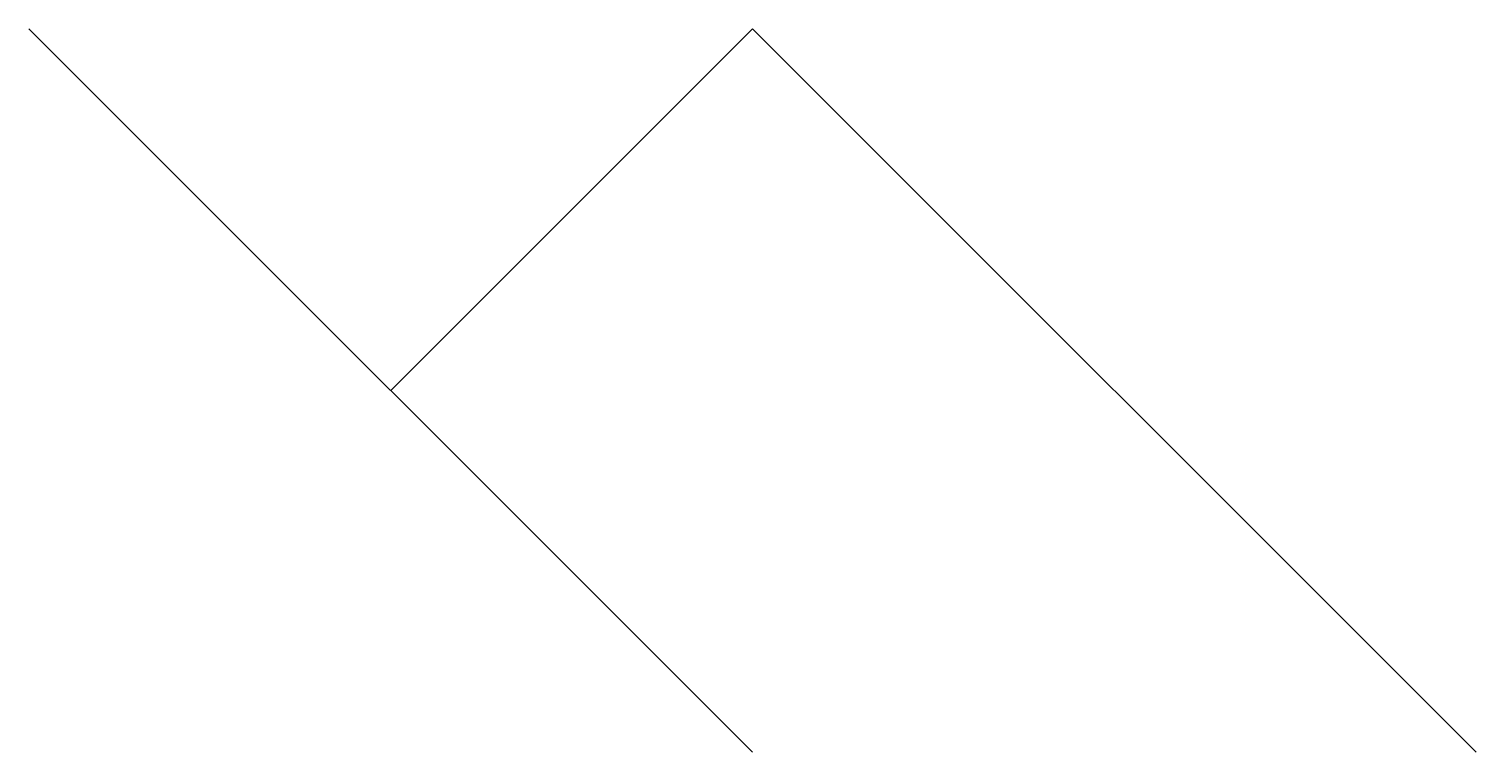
# Model space of a CAD drawing. Extents: x 0 to 18, y 0 to 9.
import ezdxf

# ---------------------------------------------------------------- set-up
doc = ezdxf.new("R2010")
doc.units = 0
doc.layers.add('MODELSKETCH_VISIBLE', color=7, linetype='CONTINUOUS')

msp = doc.modelspace()

# ---------------------------------------------------------------- linework, layer by layer
at = {"layer": 'MODELSKETCH_VISIBLE'}
for p, q in [((0, 9), (9, 0)), ((9, 9), (4.5, 4.5)), ((9, 9), (18, 0))]:
    msp.add_line(p, q, dxfattribs=at)

doc.saveas('drawing.dxf')
